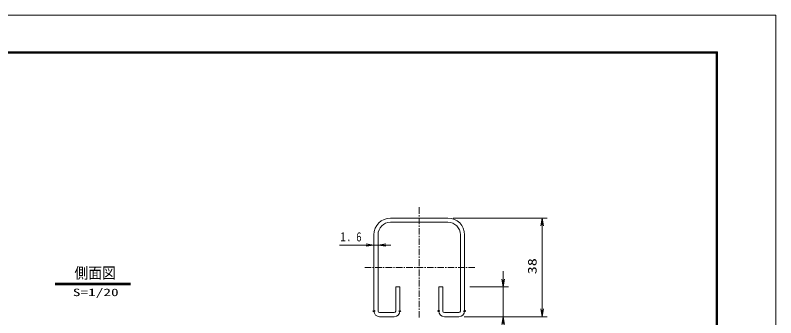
# Model space of a CAD drawing. Units: millimetres, scale not verified, with parts at other scales. Extents: x -3338 to 3345, y -2362 to 2363.
# Drawn here: x 408 to 3345, y 1197 to 2363 of the extents above; entities that cross this region are included whole.
import ezdxf
from ezdxf.enums import TextEntityAlignment as Align

# ---------------------------------------------------------------- set-up
doc = ezdxf.new("R2010")
doc.units = ezdxf.units.MM
doc.header["$LTSCALE"] = 10
doc.header["$PDMODE"] = 32
doc.header["$PDSIZE"] = 5
doc.linetypes.add('USER4', pattern=[4, 2.5, -0.5, 0.5, -0.5])
for name, color, linetype, lineweight in [('0-4_胴縁', 7, 'Continuous', 13), ('0-6_0', 7, 'Continuous', 13), ('0-9_EXTCNT-LMEC0', 4, 'Continuous', 25)]:
    doc.layers.add(name, color=color, linetype=linetype, lineweight=lineweight)
doc.layers.add('0-7_DEFPOINTS', color=7, linetype='Continuous')
doc.styles.add('ＭＳ ゴシック', font='')
doc.styles.get('ＭＳ ゴシック').set_extended_font_data('MS Gothic')

# ---------------------------------------------------------------- blocks, each defined once
blk = doc.blocks.new('DARROWS')
at = {"layer": '0-6_0', "color": 2}
blk.add_line((0, 0), (-9.991, 0), dxfattribs=at)
blk.add_lwpolyline([(-10, -1.667), (0, 0), (-10, 1.667)], dxfattribs=at)

msp = doc.modelspace()

# ---------------------------------------------------------------- linework, layer by layer
at = {"layer": '0-4_胴縁', "linetype": 'USER4'}
for p, q in [((1968.19, 1622.33), (1968.19, 1192.66)), ((2183.16, 1390.66), (1753.22, 1390.66))]:
    msp.add_line(p, q, dxfattribs=at)
at = {"layer": '0-4_胴縁'}
for p, q in [((2079.19, 1580.66), (1857.19, 1580.66)), ((2079.19, 1564.66), (1857.19, 1564.66)), ((1793.19, 1516.66), (1793.19, 1222.66)), ((1809.19, 1516.66), (1809.19, 1222.66)), ((2127.19, 1222.66), (2127.19, 1516.66)), ((2143.19, 1222.66), (2143.19, 1516.66)), ((1877.19, 1315.66), (1877.19, 1222.66)), ((1877.19, 1315.66), (1893.19, 1315.66)), ((1893.19, 1315.66), (1893.19, 1222.66)), ((2043.19, 1315.66), (2043.19, 1222.66)), ((2059.19, 1315.66), (2043.19, 1315.66)), ((2059.19, 1315.66), (2059.19, 1222.66)), ((1815.19, 1216.66), (1871.19, 1216.66)), ((2065.19, 1216.66), (2121.19, 1216.66)), ((1815.19, 1200.66), (1871.19, 1200.66)), ((2065.19, 1200.66), (2121.19, 1200.66))]:
    msp.add_line(p, q, dxfattribs=at)
at = {"layer": '0-4_胴縁', "color": 1}
for p, q in [((2099.19, 1580.66), (2462.32, 1580.66)), ((1793.19, 1497.03), (1793.29, 1497.03)), ((1809.19, 1457.03), (1809.29, 1457.03)), ((2163.19, 1315.66), (2312.32, 1315.66)), ((2141.19, 1200.66), (2462.32, 1200.66)), ((2141.19, 1200.66), (2312.32, 1200.66))]:
    msp.add_line(p, q, dxfattribs=at)
at = {"layer": '0-4_胴縁', "color": 2}
for p, q in [((2442.32, 1230.66), (2442.32, 1550.66)), ((1858.63, 1477.03), (1660.48, 1477.03)), ((2292.32, 1345.66), (2292.32, 1375.66)), ((2292.32, 1315.66), (2292.32, 1200.66))]:
    msp.add_line(p, q, dxfattribs=at)
at = {"layer": '0-4_胴縁'}
for centre, radius, start, end in [((1857.19, 1516.66), 64, 90, 180), ((1857.19, 1516.66), 48, 90, 180), ((2079.19, 1516.66), 64, 0, 90), ((2079.19, 1516.66), 48, 0, 90), ((1815.19, 1222.66), 22, 180, 270), ((1815.19, 1222.66), 6, 180, 270), ((1871.19, 1222.66), 22, 270, 0), ((1871.19, 1222.66), 6, 270, 0), ((2065.19, 1222.66), 22, 180, 270), ((2065.19, 1222.66), 6, 180, 270), ((2121.19, 1222.66), 22, 270, 0), ((2121.19, 1222.66), 6, 270, 0)]:
    msp.add_arc(centre, radius, start, end, dxfattribs=at)
at = {"layer": '0-6_0', "color": 3}
msp.add_lwpolyline([(-3337.87, 2362.56), (3344.63, 2362.56), (3344.63, -2362.44), (-3337.87, -2362.44)], close=True, dxfattribs=at)
at = {"layer": '0-6_0'}
for points in [[(-3112.87, 2221.94), (3119.63, 2221.94), (3119.63, -2221.81), (-3112.87, -2221.81)], [(-3111.47, 2220.53), (3118.22, 2220.53), (3118.22, -2220.41), (-3111.47, -2220.41)], [(-3110.06, 2219.12), (3116.81, 2219.12), (3116.81, -2219), (-3110.06, -2219)], [(-3108.66, 2217.72), (3115.41, 2217.72), (3115.41, -2217.59), (-3108.66, -2217.59)], [(-3107.25, 2216.31), (3114, 2216.31), (3114, -2216.19), (-3107.25, -2216.19)]]:
    msp.add_lwpolyline(points, close=True, dxfattribs=at)
at = {"layer": '0-7_DEFPOINTS'}
for p in [(1793.19, 1222.66), (1893.19, 1222.66), (2043.19, 1222.66), (2143.19, 1222.66)]:
    msp.add_point(p, dxfattribs=at)
at = {"layer": '0-9_EXTCNT-LMEC0'}
for p, q in [((562.16, 1330.17), (854.06, 1330.17)), ((562.16, 1324.92), (854.06, 1324.92))]:
    msp.add_line(p, q, dxfattribs=at)

# ---------------------------------------------------------------- block references
at = {"layer": '0-4_胴縁', "xscale": 3, "yscale": 3}
for p, rotation in [((2442.32, 1580.66), 90), ((1809.19, 1477.03), 180), ((2292.32, 1315.66), 270), ((2442.32, 1200.66), 270), ((2292.32, 1200.66), 90)]:
    msp.add_blockref('DARROWS', p, dxfattribs=dict(at, rotation=rotation))
msp.add_blockref('DARROWS', (1793.19, 1477.03), dxfattribs=at)

# ---------------------------------------------------------------- texts
at = {"layer": '0-4_胴縁', "color": 3, "style": 'ＭＳ ゴシック', "width": 0.65}
msp.add_text('１．６', height=33.65, dxfattribs=at).set_placement((1658.66, 1480.87), align=Align.BOTTOM_LEFT)
at = {"layer": '0-4_胴縁', "color": 3, "style": 'ＭＳ ゴシック', "width": 1.35}
msp.add_text('38', height=33.67, rotation=90, dxfattribs=at).set_placement((2431.29, 1364.41), align=Align.BOTTOM_LEFT)
at = {"layer": '0-9_EXTCNT-LMEC0', "style": 'ＭＳ ゴシック'}
for s, height, width, p in [('側面図', 43.33, 0.9, (637.08, 1334.6)), ('S=1/20', 28.89, 1.5, (630.87, 1271.42))]:
    msp.add_text(s, height=height, dxfattribs=dict(at, width=width)).set_placement(p, align=Align.BOTTOM_LEFT)

doc.saveas('drawing.dxf')
